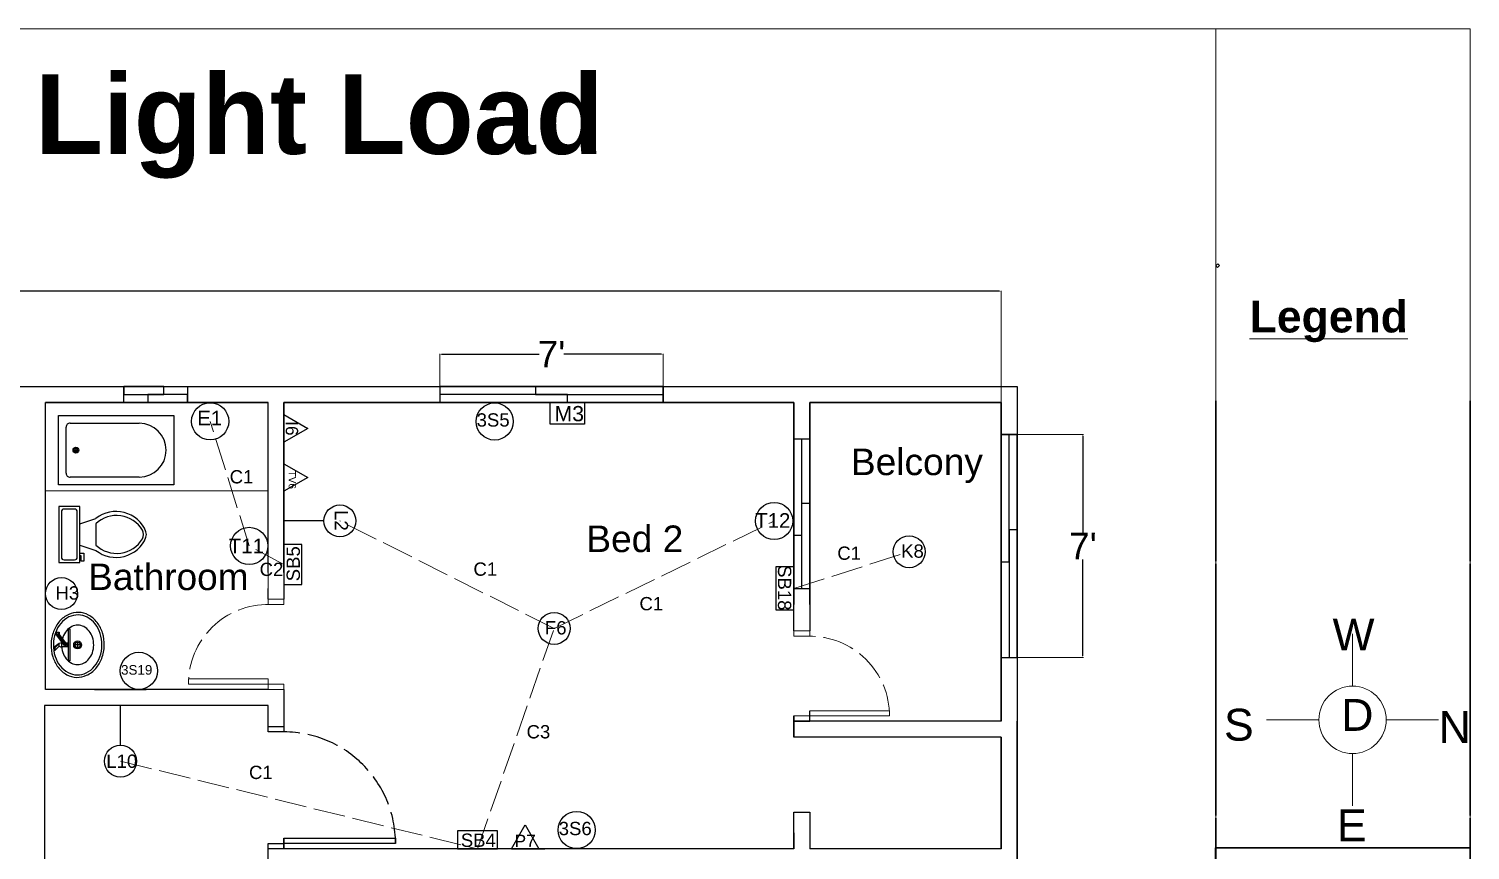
# Model space of a CAD drawing. Header units: inches. Extents: x 1396 to 31789, y 4626 to 27828.
# Drawn here: x 21683 to 22225, y 26564 to 26873 of the extents above; entities that cross this region are included whole.
import ezdxf
from ezdxf.enums import TextEntityAlignment as Align

# ---------------------------------------------------------------- set-up
doc = ezdxf.new("R2010")
doc.units = ezdxf.units.IN
doc.header["$MEASUREMENT"] = 0
doc.linetypes.add('ACAD_ISO02W100', pattern=[15, 12, -3])
doc.layers.add('bath', color=4, linetype='Continuous')
doc.layers.add('freecads.com', color=7, linetype='Continuous')
doc.layers.add('text', color=6, linetype='Continuous', lineweight=9)
doc.styles.add('Arial', font='arial.ttf')
doc.styles.get("Standard").update_dxf_attribs({"font": 'arial.ttf'})
doc.dimstyles.new('civil layout', dxfattribs={"dimtxt": 10, "dimasz": 0.625, "dimexe": 0.18, "dimexo": 0.0625, "dimgap": 0.09, "dimtad": 0, "dimtih": 1, "dimtoh": 1, "dimdec": 1, "dimzin": 0, "dimdsep": 46, "dimlunit": 4, "dimtxsty": 'Standard', "dimcen": 0.09, "dimclrd": 256, "dimclre": 256, "dimclrt": 256, "dimadec": 0, "dimazin": 0, "dimtfac": 1.5, "dimtdec": 1, "dimtofl": 0, "dimtmove": 0, "dimatfit": 0, "dimfxl": 1, "dimtolj": 1, "dimtzin": 0, "dimlwe": -1, "dimarcsym": 0})
picture_1 = doc.add_image_def('image1.png', size_in_pixel=(800, 727))

# ---------------------------------------------------------------- blocks, each defined once
blk = doc.blocks.new('*D106')
at = {"layer": 'Defpoints', "color": 0, "transparency": 16777216}
for p in [(21208.88, 26774.24), (21208.88, 26732.39), (22048.88, 26732.39)]:
    blk.add_point(p, dxfattribs=at)
at = {"layer": 'text', "transparency": 16777216}
for p, q in [((21208.88, 26732.45), (21208.88, 26774.42)), ((22048.88, 26732.45), (22048.88, 26774.42))]:
    blk.add_line(p, q, dxfattribs=at)
at = {"layer": 'text', "lineweight": -2, "transparency": 16777216}
for p, q in [((21209.5, 26774.24), (21606.5, 26774.24)), ((22048.25, 26774.24), (21636.67, 26774.24))]:
    blk.add_line(p, q, dxfattribs=at)
at = {"layer": 'text', "transparency": 16777216}
for points in [[(21209.5, 26774.34), (21209.5, 26774.14), (21208.88, 26774.24)], [(22048.25, 26774.34), (22048.25, 26774.14), (22048.88, 26774.24)]]:
    blk.add_solid(points, dxfattribs=at)
at = {"layer": 'text', "transparency": 16777216, "insert": (21621.59, 26774.24), "char_height": 10, "attachment_point": 5}
blk.add_mtext("\\A1;70'6''", dxfattribs=at)
blk = doc.blocks.new('Sink - Oval top')
for p, q in [((-1, 0), (1, 0)), ((0, 1), (0, -1))]:
    blk.add_line(p, q)
at = {"linetype": 'Continuous'}
for points in [[(-12.23, 0.39, 0.117634), (-11.46, -3.36, 0.104469), (-8.88, -6.8, 0.090016), (-5.08, -9.07, 0.08192), (-0.32, -10.02, 0.08192), (4.49, -9.38, 0.090016), (8.42, -7.36, 0.104469), (11.22, -4.09, 0.117634), (12.23, -0.39, 0.117634), (11.46, 3.36, 0.104469), (8.88, 6.8, 0.090016), (5.08, 9.07, 0.08192), (0.32, 10.02, 0.08192), (-4.49, 9.38, 0.090016), (-8.42, 7.36, 0.104469), (-11.22, 4.09, 0.117634)], [(-11.29, 0.16, 0.118622), (-10.52, -3.25, 0.104678), (-8.07, -6.36, 0.089562), (-4.54, -8.37, 0.081185), (-0.13, -9.15, 0.081185), (4.3, -8.49, 0.089562), (7.89, -6.58, 0.104678), (10.42, -3.55, 0.118622), (11.29, -0.16, 0.118622), (10.52, 3.25, 0.104678), (8.07, 6.36, 0.089562), (4.54, 8.37, 0.081185), (0.13, 9.15, 0.081185), (-4.3, 8.49, 0.089562), (-7.89, 6.58, 0.104678), (-10.42, 3.55, 0.118622)], [(-7.42, 0.08, 0.118283), (-6.91, -2.17, 0.104607), (-5.29, -4.21, 0.089718), (-2.97, -5.53, 0.081436), (-0.07, -6.04, 0.081436), (2.84, -5.59, 0.089718), (5.2, -4.33, 0.104607), (6.86, -2.32, 0.118283), (7.42, -0.08, 0.118283), (6.91, 2.17, 0.104607), (5.29, 4.21, 0.089718), (2.97, 5.53, 0.081436), (0.07, 6.04, 0.081436), (-2.84, 5.59, 0.089718), (-5.2, 4.33, 0.104607), (-6.86, 2.32, 0.118283)]]:
    blk.add_lwpolyline(points, format="xyb", close=True, dxfattribs=at)
for radius in [1.5, 1]:
    blk.add_circle((0, 0), radius)
blk = doc.blocks.new('Faucet - single handle front')
for p, q in [((-2, 6), (-2, 5.5)), ((-1, 6), (-2, 6)), ((-0.5, 4), (-2, 5.5)), ((-2, 5.5), (-1, 5.5)), ((-1, 5.5), (-1, 6)), ((0.5, 4), (-1, 6)), ((-1, 5.5), (0.5, 4)), ((-0.75, 3), (0.75, 3)), ((-0.75, 0.5), (-0.75, 3)), ((-0.75, 1), (0.75, 1)), ((-0.5, 4), (0.5, 4)), ((-0.25, 2), (3.75, 5)), ((3.75, 4.5), (-0.25, 1.5)), ((-0.25, 1.5), (-0.25, 2)), ((0.75, 1.5), (-0.25, 1.5)), ((0.75, 1.5), (4.08742, 4.003)), ((0.75, 3), (0.75, 2.7386)), ((0.75, 1.5), (0.75, 0.5)), ((3.75, 4.5), (3.75, 5)), ((3.75, 5), (4.75, 5)), ((3.75, 4), (3.75, 4.5)), ((4.75, 4.5), (3.75, 4.5)), ((4.75, 4), (3.75, 4)), ((4.75, 5), (4.75, 4.5)), ((4.75, 4.5), (4.75, 4))]:
    blk.add_line(p, q)
blk.add_lwpolyline([(-6, 0), (-6, 0.5), (6, 0.5), (6, 0)], close=True)
for centre, start, end in [((1.25426, 3.0302), 151.0646, 180.8629), ((-1.25426, 3.0302), 359.1371, 28.93536)]:
    blk.add_arc(centre, 2.00448, start, end)
blk = doc.blocks.new('Toilet - top')
for p, q in [((9.5, -6), (9.5, -2)), ((-10, -8.5), (-8, -8.5)), ((-10, -9.5), (-10, -8.5)), ((-7, -9.5), (-10, -9.5)), ((-8, -8.5), (-8, -8)), ((-7, -8), (-7, -9.5)), ((-4, -8), (-6, -14)), ((4, -8), (6, -14)), ((4, -14), (-4, -14))]:
    blk.add_line(p, q)
blk.add_lwpolyline([(10.5, -8), (10.5, 0), (-10.5, 0), (-10.5, -8)], close=True)
for points in [[(-9.5, -2), (-9.5, -6)], [(8.5, -1), (-8.5, -1)], [(-8.5, -7), (8.5, -7)]]:
    blk.add_lwpolyline(points)
for centre, radius, start, end in [((-8.62, -1.88), 0.884, 81.8699, 188.1301), ((8.62, -1.88), 0.884, 351.8699, 98.1301), ((-8.62, -6.12), 0.884, 171.8699, 278.1301), ((8.62, -6.12), 0.884, 261.8699, 8.1301), ((3.52, -21.58), 12.17, 141.4691, 247.9714), ((4.2, -21.82), 11.33, 136.3677, 238.9468), ((-3.52, -21.58), 12.17, 292.0284, 38.5307), ((-4.2, -21.82), 11.33, 301.053, 43.6321), ((0, -27.88), 4, 245.7318, 294.2682), ((0, -29), 4, 254.8605, 285.1395)]:
    blk.add_arc(centre, radius, start, end)
blk = doc.blocks.new('Bath Tub - 26 x 60 in.')
for p, q in [((8, -18), (10, -18)), ((9, -17), (9, -19))]:
    blk.add_line(p, q)
blk.add_lwpolyline([(0, -36), (0, 0), (60, 0), (60, -36)], close=True)
for points in [[(4, -30), (4, -6)], [(6, -4), (42, -4)], [(42, -32), (6, -32)]]:
    blk.add_lwpolyline(points)
for radius in [1.5, 1]:
    blk.add_circle((9, -18), radius)
for centre, radius, start, end in [((5.75, -5.75), 1.77, 81.8699, 188.1301), ((42, -18), 14, 270, 90), ((5.75, -30.25), 1.77, 171.8699, 278.1301)]:
    blk.add_arc(centre, radius, start, end)
blk = doc.blocks.new('*D107')
at = {"layer": 'Defpoints', "color": 0, "transparency": 16777216}
for p in [(22054.88, 26720.39), (22079.68, 26720.39), (22054.88, 26636.39)]:
    blk.add_point(p, dxfattribs=at)
at = {"layer": 'text', "transparency": 16777216}
for p, q in [((22054.94, 26720.39), (22079.86, 26720.39)), ((22054.94, 26636.39), (22079.86, 26636.39))]:
    blk.add_line(p, q, dxfattribs=at)
at = {"layer": 'text', "lineweight": -2, "transparency": 16777216}
for p, q in [((22079.68, 26719.77), (22079.68, 26683.48)), ((22079.68, 26637.02), (22079.68, 26673.3))]:
    blk.add_line(p, q, dxfattribs=at)
at = {"layer": 'text', "transparency": 16777216}
for points in [[(22079.58, 26719.77), (22079.78, 26719.77), (22079.68, 26720.39)], [(22079.58, 26637.02), (22079.78, 26637.02), (22079.68, 26636.39)]]:
    blk.add_solid(points, dxfattribs=at)
at = {"layer": 'text', "transparency": 16777216, "insert": (22079.68, 26678.39), "char_height": 10, "attachment_point": 5}
blk.add_mtext("\\A1;7'", dxfattribs=at)
blk = doc.blocks.new('*D114')
at = {"layer": 'Defpoints', "color": 0, "transparency": 16777216}
for p in [(21921.59, 26750.57), (21837.59, 26735.39), (21921.59, 26735.39)]:
    blk.add_point(p, dxfattribs=at)
at = {"layer": 'text', "transparency": 16777216}
for p, q in [((21837.59, 26735.45), (21837.59, 26750.75)), ((21921.59, 26735.45), (21921.59, 26750.75))]:
    blk.add_line(p, q, dxfattribs=at)
at = {"layer": 'text', "lineweight": -2, "transparency": 16777216}
for p, q in [((21838.21, 26750.57), (21874.94, 26750.57)), ((21920.96, 26750.57), (21884.24, 26750.57))]:
    blk.add_line(p, q, dxfattribs=at)
at = {"layer": 'text', "transparency": 16777216}
for points in [[(21838.21, 26750.67), (21838.21, 26750.46), (21837.59, 26750.57)], [(21920.96, 26750.67), (21920.96, 26750.46), (21921.59, 26750.57)]]:
    blk.add_solid(points, dxfattribs=at)
at = {"layer": 'text', "transparency": 16777216, "insert": (21879.59, 26750.57), "char_height": 10, "attachment_point": 5}
blk.add_mtext("\\A1;7'", dxfattribs=at)

msp = doc.modelspace()

# ---------------------------------------------------------------- linework, layer by layer
for p, q in [((21689.06, 26731.88), (21689.06, 26732.39)), ((21871.22, 26732.39), (21851.83, 26732.39)), ((21793.94, 26687.81), (21778.95, 26687.81)), ((21707.55, 26624.39), (21726.94, 26624.39)), ((21717.31, 26603.4), (21717.31, 26618.4)), ((21876.99, 26564.39), (21877.08, 26564.39)), ((21928.88, 26564.39), (21877.08, 26564.39)), ((21877.44, 26564.46), (21896.83, 26564.46)), ((21970.88, 26564.39), (21928.88, 26564.39)), ((22048.88, 26564.39), (21976.88, 26564.39))]:
    msp.add_line(p, q)
at = {"color": 0}
for p, q in [((21778.88, 26727.83), (21778.88, 26717.46)), ((21778.88, 26727.83), (21787.86, 26722.64)), ((21787.86, 26722.64), (21778.88, 26717.46)), ((21778.88, 26709.33), (21778.88, 26698.96)), ((21778.88, 26709.33), (21787.86, 26704.14)), ((21787.86, 26704.14), (21778.88, 26698.96)), ((21864.5, 26564.39), (21869.68, 26573.37)), ((21869.68, 26573.37), (21874.86, 26564.39)), ((21864.5, 26564.39), (21874.86, 26564.39))]:
    msp.add_line(p, q, dxfattribs=at)
at = {"color": 143, "true_color": 0x7aafdf}
for p, q in [((21973.85, 26662.39), (21973.85, 26718.57)), ((21976.88, 26694.39), (21973.85, 26694.39)), ((21976.88, 26682.39), (21976.88, 26694.39)), ((21970.85, 26662.39), (21970.85, 26682.39)), ((21970.85, 26682.39), (21973.85, 26682.39)), ((21976.85, 26682.39), (21976.88, 26682.39))]:
    msp.add_line(p, q, dxfattribs=at)
at = {"color": 7}
for p, q in [((21772.88, 26624.39), (21689.06, 26624.39)), ((21778.88, 26624.39), (21778.88, 26610.39))]:
    msp.add_line(p, q, dxfattribs=at)
for points in [[(22054.88, 26126.39), (21202.88, 26126.39), (21202.88, 26738.39), (22054.88, 26738.39), (22054.88, 26406.82)], [(21435.44, 26738.39), (21688.54, 26738.39)], [(21682.88, 26738.39), (21778.88, 26738.39)], [(21772.88, 26738.39), (21976.88, 26738.39)], [(21772.88, 26738.39), (21778.88, 26738.39)], [(21970.88, 26738.39), (22054.88, 26738.39), (22054.88, 26606.39)], [(21970.88, 26738.39), (21976.88, 26738.39)], [(22048.88, 26738.39), (22054.88, 26738.39), (22054.88, 26732.39)], [(21689.06, 26732.39), (21772.88, 26732.39)], [(21772.88, 26732.39), (21689.06, 26732.39)], [(21689.06, 26624.39), (21689.06, 26731.88)], [(21750.7, 26732.39), (21772.88, 26732.39)], [(21772.88, 26668.37), (21772.88, 26732.39)], [(21778.88, 26732.39), (21970.88, 26732.39)], [(21970.88, 26732.39), (21778.88, 26732.39)], [(21778.88, 26732.39), (21970.88, 26732.39)], [(21778.88, 26668.37), (21778.88, 26732.39), (21970.88, 26732.39), (21970.88, 26656.39)], [(21778.88, 26732.39), (21778.88, 26668.37)], [(21970.88, 26656.39), (21970.88, 26732.39)], [(21976.88, 26732.39), (22048.88, 26732.39), (22048.88, 26612.39)], [(22048.88, 26612.39), (22048.88, 26732.39), (21976.88, 26732.39)], [(21976.88, 26732.39), (22048.88, 26732.39), (22048.88, 26612.39)], [(21976.88, 26732.39), (21976.88, 26656.39)], [(21976.88, 26656.39), (21976.88, 26732.39), (22048.88, 26732.39), (22048.88, 26612.39), (21976.88, 26612.39), (21976.88, 26616.39)], [(21778.88, 26674.37), (21778.88, 26668.37)], [(21778.88, 26668.37), (21778.88, 26662.37)], [(21772.88, 26658.39), (21772.88, 26662.37)], [(21778.88, 26662.37), (21778.88, 26658.39)], [(21970.88, 26656.39), (21970.88, 26662.39)], [(21970.88, 26652.39), (21970.88, 26658.39)], [(21976.88, 26662.39), (21976.88, 26656.39)], [(21976.88, 26658.39), (21976.88, 26652.39)], [(21970.88, 26646.39), (21970.88, 26652.39)], [(21976.88, 26652.39), (21976.88, 26646.39)], [(21772.88, 26618.39), (21688.73, 26618.39)], [(21688.73, 26618.39), (21688.73, 26530.76)], [(21772.88, 26608.39), (21772.88, 26618.39)], [(21970.88, 26614.39), (21970.88, 26606.39)], [(21970.88, 26606.39), (21970.88, 26614.39)], [(22048.88, 26612.39), (21970.88, 26612.39), (21970.88, 26606.39)], [(21976.88, 26606.39), (21970.88, 26606.39), (21970.88, 26612.39), (21976.88, 26612.39)], [(22054.88, 26558.39), (22054.88, 26612.39)], [(22048.88, 26606.39), (21976.88, 26606.39)], [(22048.88, 26606.39), (22048.88, 26564.39)], [(22048.88, 26564.39), (22048.88, 26606.39)], [(22048.88, 26606.39), (22048.88, 26564.39)], [(21970.88, 26576.39), (21970.88, 26578.18), (21976.88, 26578.18), (21976.88, 26576.39)], [(21970.88, 26570.39), (21970.88, 26576.39)], [(21976.88, 26576.39), (21976.88, 26570.39)], [(21970.88, 26570.39), (21970.88, 26564.39), (21778.88, 26564.39), (21778.88, 26568.39)], [(21970.88, 26564.39), (21970.88, 26570.39)], [(21970.88, 26570.39), (21970.88, 26564.39)], [(21976.88, 26570.39), (21976.88, 26564.39)], [(21976.88, 26570.39), (21976.88, 26564.39)], [(21870.99, 26558.39), (21772.88, 26558.39), (21772.88, 26566.39)], [(21870.99, 26564.39), (21876.99, 26564.39)], [(22054.88, 26564.39), (22054.88, 26558.39)], [(22054.88, 26564.39), (22054.88, 26558.39)]]:
    msp.add_lwpolyline(points)
at = {"color": 146, "true_color": 0x105689}
msp.add_lwpolyline([(21742.59, 26738.39), (21742.59, 26732.39), (21718.59, 26732.39), (21718.59, 26738.39)], close=True, dxfattribs=at)
at = {"color": 165, "true_color": 0x5e67af}
for points in [[(21733.59, 26735.39), (21733.59, 26738.39), (21718.59, 26738.39), (21718.59, 26735.39)], [(21742.59, 26732.39), (21742.59, 26735.39), (21727.59, 26735.39), (21727.59, 26732.39)]]:
    msp.add_lwpolyline(points, close=True, dxfattribs=at)
at = {"color": 143, "true_color": 0x7aafdf}
for points in [[(21837.59, 26732.39), (21921.59, 26732.39), (21921.59, 26738.39), (21837.59, 26738.39)], [(21837.59, 26732.39), (21885.59, 26732.39), (21885.59, 26735.39), (21837.59, 26735.39)], [(21873.59, 26735.39), (21921.59, 26735.39), (21921.59, 26738.39), (21873.59, 26738.39)], [(21976.85, 26662.39), (21976.85, 26718.57), (21970.85, 26718.57), (21970.85, 26662.39)], [(22054.88, 26636.39), (22054.88, 26720.39), (22048.88, 26720.39), (22048.88, 26636.39)], [(22051.88, 26672.39), (22051.88, 26720.39), (22048.88, 26720.39), (22048.88, 26672.39)], [(22054.88, 26636.39), (22054.88, 26684.39), (22051.88, 26684.39), (22051.88, 26636.39)]]:
    msp.add_lwpolyline(points, close=True, dxfattribs=at)
for points in [[(21921.59, 26738.39), (21921.59, 26732.39)], [(21921.59, 26735.39), (21921.59, 26732.39)], [(22048.88, 26720.39), (22054.88, 26720.39)], [(22051.88, 26720.39), (22054.88, 26720.39)]]:
    msp.add_lwpolyline(points, dxfattribs=at)
for points in [[(21879.12, 26732.39), (21892.06, 26732.39), (21892.06, 26724.22), (21879.12, 26724.22)], [(21785.61, 26663.84), (21785.61, 26678.9), (21778.88, 26678.9), (21778.88, 26663.84)], [(21964.12, 26670.49), (21964.12, 26654.29), (21970.85, 26654.29), (21970.85, 26670.49)], [(21844.2, 26564.39), (21859.26, 26564.39), (21859.26, 26571.12), (21844.2, 26571.12)]]:
    msp.add_lwpolyline(points, close=True)
at = {"color": 1}
for points in [[(21772.88, 26608.39), (21772.88, 26610.39), (21778.88, 26610.39), (21778.88, 26608.39)], [(21778.88, 26568.39), (21778.88, 26564.39), (21772.88, 26564.39), (21772.88, 26566.39)]]:
    msp.add_lwpolyline(points, dxfattribs=at)
for points in [[(21778.88, 26610.39), (21778.88, 26608.39), (21772.88, 26608.39), (21772.88, 26610.39)], [(21778.88, 26566.39), (21778.88, 26564.39), (21772.88, 26564.39), (21772.88, 26566.39)], [(21820.88, 26568.39), (21820.88, 26566.39), (21778.88, 26566.39), (21778.88, 26568.39)]]:
    msp.add_lwpolyline(points, close=True, dxfattribs=at)
for centre, radius in [((21751.09, 26725.27), 7), ((21858.2, 26725.22), 7), ((21799.94, 26687.81), 6), ((21963.43, 26687.77), 7), ((21765.78, 26678.4), 7), ((22014.25, 26676.21), 6), ((21695.09, 26660.46), 6), ((21880.59, 26647.34), 6), ((21724.24, 26631.39), 7), ((21717.31, 26597.4), 6), ((21889.09, 26571.46), 7)]:
    msp.add_circle(centre, radius)
at = {"color": 1, "linetype": 'ACAD_ISO02W100'}
msp.add_arc((21778.88, 26566.39), 42, 0, 90, dxfattribs=at)
at = {"layer": 'bath', "color": 254, "true_color": 0xddb3d4}
for p, q in [((22129.5, 26564.73), (22225.5, 26564.73)), ((22129.5, 26564.73), (22129.5, 26247.29)), ((22129.69, 26564.73), (22129.69, 26247.29)), ((22225.5, 26564.73), (22225.5, 26247.29))]:
    msp.add_line(p, q, dxfattribs=at)
at = {"layer": 'freecads.com', "lineweight": 30}
for p, q in [((22129.69, 26672.7), (22129.69, 26733)), ((22225.5, 26733), (22225.5, 26672.7)), ((22129.69, 26671.7), (22129.69, 26577)), ((22225.5, 26577), (22225.5, 26671.7)), ((22129.69, 26486), (22129.69, 26576)), ((22225.5, 26576), (22225.5, 26486)), ((22129.69, 26564.73), (22225.5, 26564.73))]:
    msp.add_line(p, q, dxfattribs=at)
at = {"layer": 'text', "color": 0}
for p, q in [((22129.69, 26733), (22129.69, 26873)), ((22129.69, 26671.7), (22129.69, 26672.7)), ((22181.21, 26645.34), (22181.21, 26625.63)), ((22148.79, 26612.95), (22168.53, 26612.95)), ((22193.89, 26612.95), (22213.63, 26612.95)), ((22181.21, 26600.27), (22181.21, 26580.56)), ((22129.69, 26576), (22129.69, 26577))]:
    msp.add_line(p, q, dxfattribs=at)
at = {"layer": 'text', "color": 7, "linetype": 'ACAD_ISO02W100'}
for p, q in [((21765.78, 26678.4), (21751.09, 26725.27)), ((21880.59, 26647.34), (21799.94, 26687.81)), ((21880.59, 26647.34), (21963.43, 26687.77)), ((21778.88, 26671.37), (21765.78, 26678.4)), ((21970.85, 26662.39), (22014.25, 26676.21)), ((21851.73, 26564.39), (21880.59, 26647.34)), ((21717.31, 26597.4), (21851.73, 26564.39))]:
    msp.add_line(p, q, dxfattribs=at)
at = {"layer": 'text', "color": 7}
for p, q in [((21689.06, 26699.07), (21772.88, 26699.07)), ((21772.88, 26699.07), (21772.88, 26670.37)), ((21772.88, 26668.37), (21772.88, 26662.37))]:
    msp.add_line(p, q, dxfattribs=at)
at = {"layer": 'text', "color": 1}
for p, q in [((21772.88, 26628.39), (21742.87, 26628.39)), ((21772.88, 26626.39), (21742.87, 26626.39)), ((21976.88, 26616.39), (22006.88, 26616.39)), ((21976.88, 26614.39), (22006.88, 26614.39))]:
    msp.add_line(p, q, dxfattribs=at)
at = {"layer": 'text', "color": 0}
msp.add_lwpolyline([(21098.93, 26873), (22225.5, 26873), (22225.5, 26088.89), (21098.93, 26088.89)], close=True, dxfattribs=at)
at = {"layer": 'text', "color": 1}
for points in [[(21772.88, 26656.39), (21772.88, 26658.39), (21778.88, 26658.39), (21778.88, 26656.39)], [(21976.88, 26644.39), (21976.88, 26646.39), (21970.88, 26646.39), (21970.88, 26644.39)], [(21778.88, 26626.39), (21778.88, 26624.39), (21772.88, 26624.39), (21772.88, 26628.39)], [(21970.88, 26614.39), (21970.88, 26612.39), (21976.88, 26612.39), (21976.88, 26616.39)]]:
    msp.add_lwpolyline(points, dxfattribs=at)
for points in [[(21772.88, 26658.39), (21778.88, 26658.39), (21778.88, 26656.39), (21772.88, 26656.39)], [(21976.88, 26646.39), (21970.88, 26646.39), (21970.88, 26644.39), (21976.88, 26644.39)], [(21772.88, 26626.39), (21778.88, 26626.39), (21778.88, 26624.39), (21772.88, 26624.39)], [(21976.88, 26614.39), (21970.88, 26614.39), (21970.88, 26612.39), (21976.88, 26612.39)]]:
    msp.add_lwpolyline(points, close=True, dxfattribs=at)
at = {"layer": 'text', "color": 0}
msp.add_circle((22181.21, 26612.95), 12.68, dxfattribs=at)
at = {"layer": 'text', "color": 1, "linetype": 'ACAD_ISO02W100'}
for centre, start, end in [((21772.88, 26626.39), 89.0452, 180), ((21976.88, 26614.39), 0, 90.9548)]:
    msp.add_arc(centre, 30, start, end, dxfattribs=at)

# ---------------------------------------------------------------- block references
at = {"layer": 'bath', "xscale": 0.7232314600808181, "yscale": 0.7232314600808181, "zscale": 0.7232314600808181}
msp.add_blockref('Bath Tub - 26 x 60 in.', (21694.02, 26727.44), dxfattribs=at)
at = {"layer": 'bath'}
for name, p, rotation in [('Toilet - top', (21694.06, 26682.71), 89.99999999999999), ('Sink - Oval top', (21701.19, 26641.15), 270.0744224036602), ('Faucet - single handle front', (21698.19, 26641.14), 90.07442240365992)]:
    msp.add_blockref(name, p, dxfattribs=dict(at, rotation=rotation))

# ---------------------------------------------------------------- texts
at = {"color": 0, "style": 'Arial'}
msp.add_text('I6', height=4.666, rotation=270, dxfattribs=at).set_placement((21781.87, 26722.64), align=Align.MIDDLE_CENTER)
for s, p in [('C1', (21758.43, 26701.92)), ('K8', (22011.25, 26673.96)), ('C1', (21987.21, 26673.17)), ('C2', (21769.71, 26667.08)), ('C1', (21850.21, 26667.17)), ('H3', (21692.82, 26658.2)), ('C1', (21912.71, 26654.17)), ('F6', (21877.11, 26645.08)), ('C3', (21870.21, 26605.95)), ('L10', (21711.97, 26594.87)), ('C1', (21765.71, 26590.67)), ('SB4', (21845.44, 26565.14))]:
    msp.add_text(s, height=5).set_placement(p)
for s, rotation, p in [('L2', 270, (21798.01, 26691.88)), ('SB5', 90, (21784.86, 26665.08)), ('SB18', 270, (21964.86, 26671.18))]:
    msp.add_text(s, height=5, rotation=rotation).set_placement(p)
msp.add_text('P7', height=4.666, dxfattribs=at).set_placement((21869.68, 26567.38), align=Align.MIDDLE_CENTER)
at = {"attachment_point": 6}
for s, insert, char_height, width in [('E1', (21755.59, 26726.51), 5.5, 10), ('3S5', (21863.84, 26725.77), 5, 10), ('T12', (21969.53, 26687.98), 5.5, 10), ('T11', (21771.34, 26678.36), 5.5, 10), ('3S19', (21729.31, 26631.72), 3.614, 7.2287), ('3S6', (21894.74, 26572.01), 5, 10)]:
    msp.add_mtext(s, dxfattribs=dict(at, insert=insert, char_height=char_height, width=width))
at = {"insert": (21880.74, 26731.05), "char_height": 5.729, "attachment_point": 1}
msp.add_mtext_dynamic_manual_height_columns('{\\C1;M3}', width=26.9268, gutter_width=1.15, heights=[0], dxfattribs=at)
at = {"layer": 'bath', "color": 4, "linetype": 'ACAD_ISO02W100', "insert": (21783.37, 26706.74), "char_height": 2.7, "attachment_point": 1, "rotation": 270}
msp.add_mtext_dynamic_manual_height_columns('{\\C31;\\c6737150;TV6}', width=7.776, gutter_width=0.9, heights=[2.7], dxfattribs=at)
at = {"layer": 'text', "color": 0, "attachment_point": 1}
for s, width, heights, insert, char_height in [('{\\fArial|b1|i0|c0|p34;Conduit  Layout For Light Load}', 662.9014, [0], (21275.43, 26855.89), 30), ('{\\fArial|b1|i0|c0|p34;\\L\\C256;Legend}', 55.465, [0], (22142.46, 26770.74), 12), ('W', 19.2567, [0], (22173.67, 26651.05), 12), ('D', 3.2223, [0], (22176.97, 26620.8), 12), ('S', 14.1665, [0], (22132.81, 26617.11), 12), ('N', 19.8964, [0.374], (22213.63, 26616.21), 12), ('E', 8.0162, [0], (22175.35, 26579.25), 12)]:
    msp.add_mtext_dynamic_manual_height_columns(s, width=width, gutter_width=1, heights=heights, dxfattribs=dict(at, insert=insert, char_height=char_height))
at = {"layer": 'text', "attachment_point": 1}
for s, width, gutter_width, insert, char_height in [('Belcony', 43.4977, 1, (21992.33, 26715.04), 10), ('Bed 2', 41.61, 1, (21892.71, 26686.08), 10), ('Bathroom', 23.8537, 1.42, (21705.15, 26671.75), 9.97)]:
    msp.add_mtext_dynamic_manual_height_columns(s, width=width, gutter_width=gutter_width, heights=[0], dxfattribs=dict(at, insert=insert, char_height=char_height))

# ---------------------------------------------------------------- dimensions: what is measured, and where the dimension line sits
at = {"layer": 'text', "color": 2, "true_color": 0xf1eb1f}
dim = msp.add_linear_dim(base=(21208.88, 26774.24), p1=(22048.88, 26732.39), p2=(21208.88, 26732.39), text="<>6''", dimstyle='civil layout', dxfattribs=at)
dim.commit()
dim.dimension.update_dxf_attribs({"geometry": '*D106', "text_midpoint": (21621.59, 26774.24), "dimtype": 160})
at = {"layer": 'text', "color": 7}
dim = msp.add_linear_dim(base=(21921.59, 26750.57), p1=(21837.59, 26735.39), p2=(21921.59, 26735.39), dimstyle='civil layout', dxfattribs=at)
dim.commit()
dim.dimension.update_dxf_attribs({"geometry": '*D114', "text_midpoint": (21879.59, 26750.57)})
dim = msp.add_linear_dim(base=(22079.68, 26720.39), p1=(22054.88, 26636.39), p2=(22054.88, 26720.39), angle=90, dimstyle='civil layout', dxfattribs=at)
dim.commit()
dim.dimension.update_dxf_attribs({"geometry": '*D107', "text_midpoint": (22079.68, 26678.39)})

# ---------------------------------------------------------------- pictures from other files: only their frames are drawn
at = {"layer": 'text', "color": 0}
image = msp.add_image(picture_1, insert=(22130.38, 26783.22), size_in_units=(1, 0.909), rotation=42.263, dxfattribs=at)
image.dxf.flags = 7
image = msp.add_image(picture_1, insert=(22130.38, 26783.22), size_in_units=(1, 0.909), rotation=42.263, dxfattribs=at)
image.dxf.flags = 7

doc.saveas('drawing.dxf')
